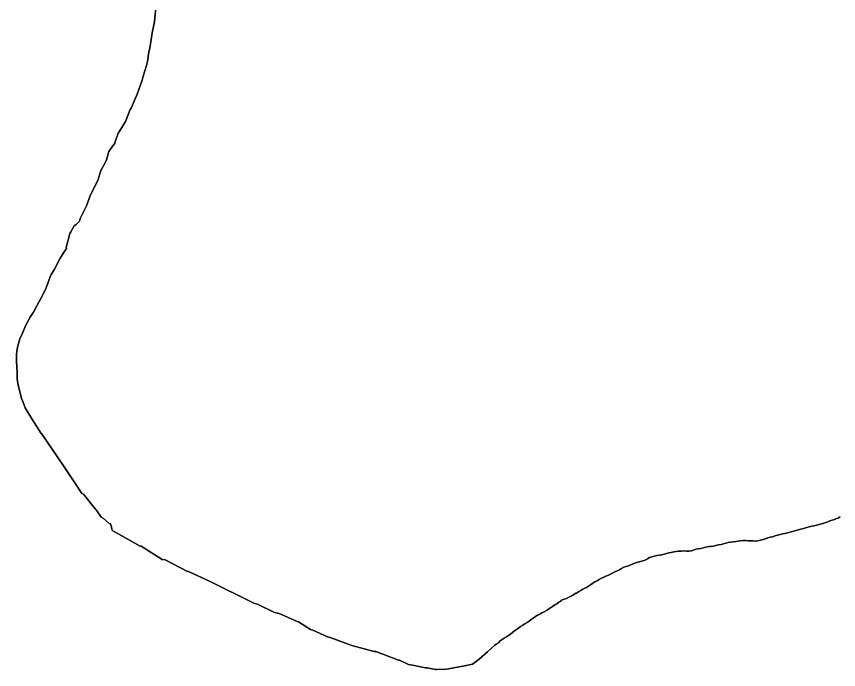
# Model space of a CAD drawing. Header units: inches. Extents: x 1341578 to 1502124, y 557203 to 748561.
# Drawn here: x 1484234 to 1487666, y 631975 to 634702 of the extents above; entities that cross this region are included whole.
import ezdxf

# ---------------------------------------------------------------- set-up
doc = ezdxf.new("R2010")
doc.units = ezdxf.units.IN
doc.header["$MEASUREMENT"] = 0
doc.layers.add('Zipcode', color=7, linetype='Continuous')

msp = doc.modelspace()

# ---------------------------------------------------------------- linework, layer by layer
at = {"layer": 'Zipcode'}
for points in [[(1487673.2, 632612.6), (1487664.3, 632607.6), (1487654.7, 632603.9), (1487644.8, 632600.8), (1487634.1, 632597.1), (1487624.1, 632592.9), (1487614, 632589.3), (1487604.2, 632586), (1487594.3, 632583), (1487584.6, 632580.4), (1487574.6, 632577.9), (1487564.3, 632575.3), (1487554.6, 632573.1), (1487543.9, 632570.3), (1487534.2, 632567.9), (1487523.8, 632565), (1487514.1, 632562.2), (1487503.7, 632559.7), (1487493.6, 632557), (1487483.9, 632553.9), (1487474.2, 632551), (1487463.3, 632548.4), (1487453, 632546.2), (1487442.5, 632543.7), (1487432, 632541.2), (1487421.8, 632538.8), (1487411.1, 632536.4), (1487400.8, 632533.3), (1487390.7, 632529.8), (1487380.6, 632527.3), (1487370.5, 632524.9), (1487360.8, 632520.9), (1487350.8, 632517.7), (1487339.6, 632514.8), (1487329.3, 632512.3), (1487318.9, 632511.1), (1487308.6, 632512.1), (1487298.6, 632513), (1487288.4, 632512.9), (1487278.4, 632513.8), (1487267.7, 632514.2), (1487256.8, 632513.1), (1487246.9, 632511.7), (1487236.7, 632510.3), (1487225.8, 632508.5), (1487215.5, 632507), (1487205.4, 632505.3), (1487195.2, 632503.3), (1487185.4, 632500.5), (1487175.4, 632497), (1487165.1, 632495.2), (1487154.3, 632492.7), (1487143.9, 632490.6), (1487133.4, 632489.2), (1487122.6, 632488.1), (1487112.1, 632486.1), (1487101, 632483.3), (1487090.8, 632480.9), (1487080.6, 632479.2), (1487070.4, 632477.3), (1487060.9, 632473.8), (1487051.6, 632470), (1487041.4, 632469.9), (1487030.6, 632469.8), (1487020.6, 632470), (1487009.6, 632469.9), (1486998.4, 632469.1), (1486988.1, 632467.8), (1486978, 632466), (1486967.8, 632463.7), (1486957.8, 632461.7), (1486947.9, 632459), (1486938.1, 632456.3), (1486928, 632454.2), (1486917.4, 632452.6), (1486907.4, 632451), (1486897.5, 632448.6), (1486886.9, 632445.8), (1486877.4, 632442.2), (1486868.1, 632437.2), (1486858.6, 632432.3), (1486849.1, 632429.3), (1486839.4, 632426.8), (1486828.6, 632423.8), (1486818.3, 632420.9), (1486808.9, 632416.4), (1486799, 632412), (1486789.6, 632408.4), (1486779.8, 632405.5), (1486769.9, 632401.8), (1486760.4, 632397.2), (1486751.1, 632391.7), (1486742.2, 632386.7), (1486732.6, 632383.1), (1486723.4, 632378.6), (1486714.3, 632373.4), (1486705, 632368.7), (1486694.8, 632364.6), (1486685.5, 632360.4), (1486676.1, 632355.9), (1486666.7, 632351.5), (1486657.9, 632345.9), (1486648.6, 632341.4), (1486639.7, 632335.1), (1486631.1, 632329.4), (1486622.4, 632323.2), (1486613.6, 632317.7), (1486604.4, 632313.3), (1486598.5, 632310.8), (1486589.5, 632305.1), (1486580.9, 632299.5), (1486572, 632294.4), (1486569.1, 632293.6), (1486560.2, 632288.6), (1486551.9, 632282.3), (1486542.6, 632278.1), (1486533.6, 632273.6), (1486526.4, 632270.1), (1486516.5, 632267.4), (1486509.7, 632264.4), (1486506.6, 632260.4), (1486498.6, 632256.3), (1486490, 632250), (1486480.9, 632244.7), (1486472.1, 632238.4), (1486462.9, 632232.4), (1486454.4, 632227.1), (1486446.1, 632221.3), (1486436.9, 632216.1), (1486427.7, 632211.3), (1486419, 632206), (1486418, 632205.5), (1486409.7, 632201.4), (1486400.5, 632195.8), (1486391.6, 632190.2), (1486383, 632183.7), (1486374.5, 632177.3), (1486365.3, 632171.7), (1486356.2, 632165.8), (1486348, 632159.8), (1486338.5, 632154.1), (1486330, 632148.1), (1486321.6, 632142.4), (1486312.7, 632136.6), (1486304.9, 632129.9), (1486297, 632123), (1486288.2, 632117), (1486279.4, 632111.5), (1486270.2, 632105.9), (1486262, 632100), (1486252.9, 632094.5), (1486245.8, 632087), (1486237.1, 632081), (1486230.7, 632076.4), (1486199.7, 632048.6), (1486165.2, 632018.1), (1486138.2, 631998), (1486098, 631988.7), (1486060.1, 631981.8), (1486030.1, 631976.6), (1485989.5, 631974.9), (1485983, 631975.2), (1485947.9, 631981.6), (1485941.1, 631982.1), (1485887.3, 631992.8), (1485870.1, 631996.7), (1485833.3, 632013.6), (1485828.6, 632014.6), (1485734.2, 632050.6), (1485727.8, 632051), (1485634.2, 632075.6), (1485544.1, 632108.5), (1485532.5, 632110.9), (1485471.7, 632139.3), (1485461.4, 632141.7), (1485410.9, 632174.5), (1485405.3, 632175.7), (1485377.2, 632188.2), (1485330.7, 632208.9), (1485311.6, 632213.1), (1485239.8, 632248.1), (1485228.2, 632250.6), (1485133.1, 632297.6), (1485131.3, 632297.7), (1485044.7, 632341.2), (1484951.6, 632383.7), (1484947.2, 632384.1), (1484854.8, 632432.5), (1484842.2, 632435), (1484753.9, 632489.5), (1484750.3, 632490.3), (1484673.2, 632533.4), (1484636.2, 632554.9), (1484633.6, 632556.8), (1484630.5, 632566.1), (1484630.3, 632571.2), (1484626.5, 632583.1), (1484621.2, 632585.3), (1484596.5, 632605.9), (1484586.8, 632611), (1484566.4, 632642.5), (1484561.9, 632646.5), (1484514.1, 632707.8), (1484507, 632710.4), (1484479.9, 632751), (1484429.7, 632826.2), (1484338.1, 632960.2), (1484336.7, 632960.8), (1484297.4, 633021.5), (1484270.6, 633068.4), (1484259.6, 633094.5), (1484254.3, 633107.1), (1484240.6, 633163.7), (1484237.3, 633187.3), (1484236.4, 633218.4), (1484233.6, 633261.1), (1484233.7, 633292.2), (1484237.6, 633321), (1484248, 633355.7), (1484258.4, 633380.3), (1484271.3, 633410), (1484287.5, 633440.5), (1484288.9, 633444.5), (1484304.3, 633467.2), (1484319.4, 633493.6), (1484342.1, 633536.4), (1484358.3, 633569), (1484365.5, 633593.3), (1484367.3, 633595.7), (1484376.2, 633619.1), (1484378.7, 633625.3), (1484390.6, 633644), (1484414.7, 633690.1), (1484433.4, 633719.4), (1484442.9, 633733.6), (1484441.9, 633737.3), (1484448.2, 633764.3), (1484449.6, 633768.9), (1484456.5, 633795.9), (1484458.7, 633799.9), (1484475.1, 633828), (1484482.7, 633833.3), (1484497.4, 633847.9), (1484500.3, 633858.1), (1484522, 633902.5), (1484527.2, 633914.1), (1484541.3, 633954.3), (1484544.7, 633960.2), (1484572.9, 634016.9), (1484586.5, 634059.1), (1484607.3, 634096.6), (1484609.5, 634103.1), (1484619.1, 634138.5), (1484622.4, 634142.8), (1484644.3, 634173.6), (1484646.4, 634178.5), (1484658.5, 634215.1), (1484663.1, 634220.6), (1484688.6, 634263.9), (1484691.4, 634271), (1484708.6, 634313.3), (1484712.2, 634319.3), (1484738.3, 634377.1), (1484758.4, 634436.3), (1484763.1, 634452.5), (1484776.9, 634497.1), (1484780.8, 634514.1), (1484786.4, 634554.1), (1484790.2, 634569.3), (1484799.1, 634624), (1484800.7, 634633.9), (1484810.4, 634679.8), (1484811.8, 634696.9), (1484817.2, 634750)], [(1484817.2, 634750), (1484811.8, 634696.9), (1484810.4, 634679.8), (1484800.7, 634633.9), (1484799.1, 634624), (1484790.2, 634569.3), (1484786.4, 634554.1), (1484780.8, 634514.1), (1484776.9, 634497.1), (1484763.1, 634452.5), (1484758.4, 634436.3), (1484738.3, 634377.1), (1484712.2, 634319.3), (1484708.6, 634313.3), (1484691.4, 634271), (1484688.6, 634263.9), (1484663.1, 634220.6), (1484658.5, 634215.1), (1484646.4, 634178.5), (1484644.3, 634173.6), (1484622.4, 634142.8), (1484619.1, 634138.5), (1484609.5, 634103.1), (1484607.3, 634096.6), (1484586.5, 634059.1), (1484572.9, 634016.9), (1484544.7, 633960.2), (1484541.3, 633954.3), (1484527.2, 633914.1), (1484522, 633902.5), (1484500.3, 633858.1), (1484497.4, 633847.9), (1484482.7, 633833.3), (1484475.1, 633828), (1484458.7, 633799.9), (1484456.5, 633795.9), (1484449.6, 633768.9), (1484448.2, 633764.3), (1484441.9, 633737.3), (1484442.9, 633733.6), (1484433.4, 633719.4), (1484414.7, 633690.1), (1484390.6, 633644), (1484378.7, 633625.3), (1484376.2, 633619.1), (1484367.3, 633595.7), (1484365.5, 633593.3), (1484358.3, 633569), (1484342.1, 633536.4), (1484319.4, 633493.6), (1484304.3, 633467.2), (1484288.9, 633444.5), (1484287.5, 633440.5), (1484271.3, 633410), (1484258.4, 633380.3), (1484248, 633355.7), (1484237.6, 633321), (1484233.7, 633292.2), (1484233.6, 633261.1), (1484236.4, 633218.4), (1484237.3, 633187.3), (1484240.6, 633163.7), (1484254.3, 633107.1), (1484259.6, 633094.5), (1484270.6, 633068.4), (1484297.4, 633021.5), (1484336.7, 632960.8), (1484338.1, 632960.2), (1484429.7, 632826.2), (1484479.9, 632751), (1484507, 632710.4), (1484514.1, 632707.8), (1484561.9, 632646.5), (1484566.4, 632642.5), (1484586.8, 632611), (1484596.5, 632605.9), (1484621.2, 632585.3), (1484626.5, 632583.1), (1484630.3, 632571.2), (1484630.5, 632566.1), (1484633.6, 632556.8), (1484636.2, 632554.9), (1484673.2, 632533.4), (1484750.3, 632490.3), (1484753.9, 632489.5), (1484842.2, 632435), (1484854.8, 632432.5), (1484947.2, 632384.1), (1484951.6, 632383.7), (1485044.7, 632341.2), (1485131.3, 632297.7), (1485133.1, 632297.6), (1485228.2, 632250.6), (1485239.8, 632248.1), (1485311.6, 632213.1), (1485330.7, 632208.9), (1485377.2, 632188.2), (1485405.3, 632175.7), (1485410.9, 632174.5), (1485461.4, 632141.7), (1485471.7, 632139.3), (1485532.5, 632110.9), (1485544.1, 632108.5), (1485634.2, 632075.6), (1485727.8, 632051), (1485734.2, 632050.6), (1485828.6, 632014.6), (1485833.3, 632013.6), (1485870.1, 631996.7), (1485887.3, 631992.8), (1485941.1, 631982.1), (1485947.9, 631981.6), (1485983, 631975.2), (1485989.5, 631974.9), (1486030.1, 631976.6), (1486060.1, 631981.8), (1486098, 631988.7), (1486138.2, 631998), (1486165.2, 632018.1), (1486199.7, 632048.6), (1486230.7, 632076.4), (1486237.1, 632081), (1486245.8, 632087), (1486252.9, 632094.5), (1486262, 632100), (1486270.2, 632105.9), (1486279.4, 632111.5), (1486288.2, 632117), (1486297, 632123), (1486304.9, 632129.9), (1486312.7, 632136.6), (1486321.6, 632142.4), (1486330, 632148.1), (1486338.5, 632154.1), (1486348, 632159.8), (1486356.2, 632165.8), (1486365.3, 632171.7), (1486374.5, 632177.3), (1486383, 632183.7), (1486391.6, 632190.2), (1486400.5, 632195.8), (1486409.7, 632201.4), (1486418, 632205.5), (1486419, 632206), (1486427.7, 632211.3), (1486436.9, 632216.1), (1486446.1, 632221.3), (1486454.4, 632227.1), (1486462.9, 632232.4), (1486472.1, 632238.4), (1486480.9, 632244.7), (1486490, 632250), (1486498.6, 632256.3), (1486506.6, 632260.4), (1486509.7, 632264.4), (1486516.5, 632267.4), (1486526.4, 632270.1), (1486533.6, 632273.6), (1486542.6, 632278.1), (1486551.9, 632282.3), (1486560.2, 632288.6), (1486569.1, 632293.6), (1486572, 632294.4), (1486580.9, 632299.5), (1486589.5, 632305.1), (1486598.5, 632310.8), (1486604.4, 632313.3), (1486613.6, 632317.7), (1486622.4, 632323.2), (1486631.1, 632329.4), (1486639.7, 632335.1), (1486648.6, 632341.4), (1486657.9, 632345.9), (1486666.7, 632351.5), (1486676.1, 632355.9), (1486685.5, 632360.4), (1486694.8, 632364.6), (1486705, 632368.7), (1486714.3, 632373.4), (1486723.4, 632378.6), (1486732.6, 632383.1), (1486742.2, 632386.7), (1486751.1, 632391.7), (1486760.4, 632397.2), (1486769.9, 632401.8), (1486779.8, 632405.5), (1486789.6, 632408.4), (1486799, 632412), (1486808.9, 632416.4), (1486818.3, 632420.9), (1486828.6, 632423.8), (1486839.4, 632426.8), (1486849.1, 632429.3), (1486858.6, 632432.3), (1486868.1, 632437.2), (1486877.4, 632442.2), (1486886.9, 632445.8), (1486897.5, 632448.6), (1486907.4, 632451), (1486917.4, 632452.6), (1486928, 632454.2), (1486938.1, 632456.3), (1486947.9, 632459), (1486957.8, 632461.7), (1486967.8, 632463.7), (1486978, 632466), (1486988.1, 632467.8), (1486998.4, 632469.1), (1487009.6, 632469.9), (1487020.6, 632470), (1487030.6, 632469.8), (1487041.4, 632469.9), (1487051.6, 632470), (1487060.9, 632473.8), (1487070.4, 632477.3), (1487080.6, 632479.2), (1487090.8, 632480.9), (1487101, 632483.3), (1487112.1, 632486.1), (1487122.6, 632488.1), (1487133.4, 632489.2), (1487143.9, 632490.6), (1487154.3, 632492.7), (1487165.1, 632495.2), (1487175.4, 632497), (1487185.4, 632500.5), (1487195.2, 632503.3), (1487205.4, 632505.3), (1487215.5, 632507), (1487225.8, 632508.5), (1487236.7, 632510.3), (1487246.9, 632511.7), (1487256.8, 632513.1), (1487267.7, 632514.2), (1487278.4, 632513.8), (1487288.4, 632512.9), (1487298.6, 632513), (1487308.6, 632512.1), (1487318.9, 632511.1), (1487329.3, 632512.3), (1487339.6, 632514.8), (1487350.8, 632517.7), (1487360.8, 632520.9), (1487370.5, 632524.9), (1487380.6, 632527.3), (1487390.7, 632529.8), (1487400.8, 632533.3), (1487411.1, 632536.4), (1487421.8, 632538.8), (1487432, 632541.2), (1487442.5, 632543.7), (1487453, 632546.2), (1487463.3, 632548.4), (1487474.2, 632551), (1487483.9, 632553.9), (1487493.6, 632557), (1487503.7, 632559.7), (1487514.1, 632562.2), (1487523.8, 632565), (1487534.2, 632567.9), (1487543.9, 632570.3), (1487554.6, 632573.1), (1487564.3, 632575.3), (1487574.6, 632577.9), (1487584.6, 632580.4), (1487594.3, 632583), (1487604.2, 632586), (1487614, 632589.3), (1487624.1, 632592.9), (1487634.1, 632597.1), (1487644.8, 632600.8), (1487654.7, 632603.9), (1487664.3, 632607.6), (1487673.2, 632612.6)]]:
    msp.add_lwpolyline(points, dxfattribs=at)

doc.saveas('drawing.dxf')
